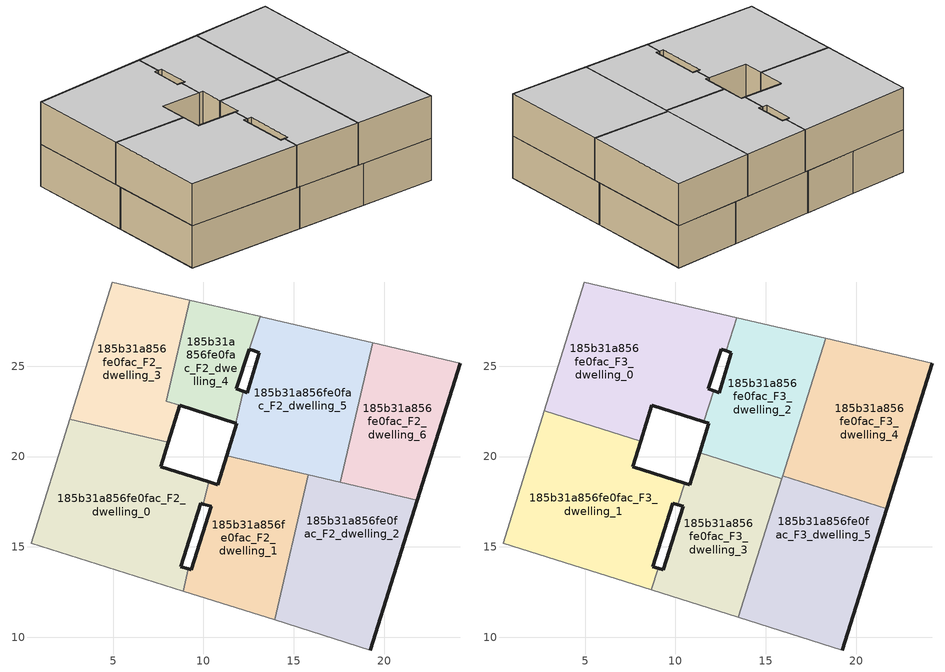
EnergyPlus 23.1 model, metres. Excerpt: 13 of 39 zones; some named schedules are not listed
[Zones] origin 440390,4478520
185b31a856fe0fac_F2_dwelling_0
 floor to 185b31a856fe0fac_F1_dwelling_0 (EU_floor_Construction): 8.88,12.56 9.17,13.79 8.74,13.91 9.84,17.42 10,17.37 10.29,18.6 7.63,19.42 8.05,20.79 2.59,22.06 0.46,15.21 z6
 wall outside (EU_wall_Construction): 8.05,20.79 7.63,19.42 10.29,18.6 / 10,17.37 9.84,17.42 8.74,13.91 9.17,13.79 z6:9
 wall to 185b31a856fe0fac_F2_dwelling_1 (EU_wall_Construction): 10.29,18.6 10,17.37 / 9.17,13.79 8.88,12.56 z6:9
 wall adiabatic (EU_wall_Construction): 8.88,12.56 0.46,15.21 2.59,22.06 z6:9
 wall to 185b31a856fe0fac_F2_dwelling_3 (EU_wall_Construction): 2.59,22.06 8.05,20.79 z6:9
185b31a856fe0fac_F2_dwelling_1
 floor to 185b31a856fe0fac_F1_dwelling_1 (EU_floor_Construction): 13.93,10.96 15.8,18.98 11.28,20.04 10.78,18.44 10.29,18.6 10,17.37 10.42,17.24 9.33,13.75 9.17,13.79 8.88,12.56 z6
 wall outside (EU_wall_Construction): 10.29,18.6 10.78,18.44 11.28,20.04 / 9.17,13.79 9.33,13.75 10.42,17.24 10,17.37 z6:9
 wall to 185b31a856fe0fac_F2_dwelling_2 (EU_wall_Construction): 15.8,18.98 13.93,10.96 z6:9
 wall adiabatic (EU_wall_Construction): 13.93,10.96 8.88,12.56 z6:9
 wall to 185b31a856fe0fac_F2_dwelling_5 (EU_wall_Construction): 11.28,20.04 15.8,18.98 z6:9
185b31a856fe0fac_F2_dwelling_2
 floor to 185b31a856fe0fac_F1_dwelling_2 (EU_floor_Construction): 19.23,9.29 21.83,17.57 15.8,18.98 13.93,10.96 z6
 wall outside (EU_wall_Construction): 21.83,17.57 19.23,9.29 z6:9
 wall adiabatic (EU_wall_Construction): 19.23,9.29 13.93,10.96 z6:9
 wall to 185b31a856fe0fac_F2_dwelling_6 (EU_wall_Construction): 17.56,18.57 21.83,17.57 z6:9
 wall to 185b31a856fe0fac_F2_dwelling_5 (EU_wall_Construction): 15.8,18.98 17.56,18.57 z6:9
185b31a856fe0fac_F2_dwelling_3
 floor to 185b31a856fe0fac_F1_dwelling_3 (EU_floor_Construction): 8.05,20.79 8.69,22.83 7.94,23.07 9.24,28.66 4.95,29.66 2.59,22.06 z6
 wall outside (EU_wall_Construction): 8.69,22.83 8.05,20.79 z6:9
 wall adiabatic (EU_wall_Construction): 2.59,22.06 4.95,29.66 9.24,28.66 z6:9
 wall to 185b31a856fe0fac_F2_dwelling_4 (EU_wall_Construction): 9.24,28.66 7.94,23.07 8.69,22.83 z6:9
185b31a856fe0fac_F2_dwelling_4
 floor to 185b31a856fe0fac_F1_dwelling_4 (EU_floor_Construction): 11.78,21.85 12.2,23.61 11.83,23.74 13.12,27.75 9.24,28.66 7.94,23.07 z6
 wall outside (EU_wall_Construction): 11.78,21.85 8.69,22.83 / 12.54,25.93 11.83,23.74 12.2,23.61 z6:9
 wall to 185b31a856fe0fac_F2_dwelling_5 (EU_wall_Construction): 12.2,23.61 11.78,21.85 / 13.16,27.74 13.13,27.75 12.54,25.93 z6:9
 wall adiabatic (EU_wall_Construction): 9.24,28.66 13.12,27.75 13.16,27.74 z6:9
185b31a856fe0fac_F2_dwelling_5
 floor to 185b31a856fe0fac_F1_dwelling_5 (EU_floor_Construction): 17.56,18.57 19.36,26.3 13.16,27.74 13.13,27.75 12.54,25.93 12.72,25.87 13.1,25.75 12.41,23.54 12.2,23.61 11.78,21.85 11.84,21.83 11.28,20.04 z6
 wall outside (EU_wall_Construction): 12.2,23.61 12.41,23.54 13.1,25.75 12.72,25.87 12.54,25.93 / 11.28,20.04 11.84,21.83 11.78,21.85 z6:9
 wall adiabatic (EU_wall_Construction): 13.16,27.74 19.36,26.3 z6:9
 wall to 185b31a856fe0fac_F2_dwelling_6 (EU_wall_Construction): 19.36,26.3 17.56,18.57 z6:9
 ceiling adiabatic (EU_roof_Construction): 13.39,27.69 12.81,25.84 12.72,25.87 12.54,25.93 13.13,27.75 13.16,27.74 z9
185b31a856fe0fac_F2_dwelling_6
 floor to 185b31a856fe0fac_F1_dwelling_6 (EU_floor_Construction): 21.83,17.57 24.22,25.16 19.36,26.3 17.56,18.57 z6
 wall outside (EU_wall_Construction): 24.22,25.16 21.83,17.57 z6:9
 wall adiabatic (EU_wall_Construction): 19.36,26.3 24.22,25.16 z6:9
185b31a856fe0fac_F3_dwelling_0
 floor to 185b31a856fe0fac_F2_dwelling_3 (EU_floor_Construction): 8.07,20.84 8.69,22.83 7.94,23.07 9.24,28.66 4.95,29.66 2.74,22.52 z9
 floor to 185b31a856fe0fac_F2_dwelling_4 (EU_floor_Construction): 11.58,21.91 12.12,23.64 11.83,23.74 13.12,27.75 9.24,28.66 7.94,23.07 z9
 floor adiabatic (EU_floor_Construction): 11.83,23.74 12.54,25.93 12.81,25.84 13.39,27.69 13.12,27.75 z9
 wall outside (EU_wall_Construction): 12.81,25.84 12.54,25.93 11.83,23.74 12.12,23.64 / 11.58,21.91 8.69,22.83 8.07,20.84 z9:12
 wall to 185b31a856fe0fac_F3_dwelling_2 (EU_wall_Construction): 13.39,27.69 12.81,25.84 / 12.12,23.64 11.58,21.91 z9:12
 wall to 185b31a856fe0fac_F3_dwelling_1 (EU_wall_Construction): 8.07,20.84 2.73,22.52 z9:12
 wall adiabatic (EU_wall_Construction): 2.73,22.52 4.95,29.66 13.39,27.69 z9:12
 ceiling to 185b31a856fe0fac_F4_dwelling_0 (EU_floor_Construction): 13.39,27.69 12.81,25.84 12.54,25.93 11.83,23.74 12.12,23.64 11.58,21.91 8.69,22.83 8.07,20.84 2.73,22.52 4.95,29.66 z12
185b31a856fe0fac_F3_dwelling_1
 floor to 185b31a856fe0fac_F2_dwelling_0 (EU_floor_Construction): 8.66,12.63 9.03,13.83 8.74,13.91 9.84,17.42 10,17.37 10.29,18.6 7.63,19.42 8.05,20.79 2.59,22.06 0.46,15.21 z9
 floor to 185b31a856fe0fac_F2_dwelling_1 (EU_floor_Construction): 10.13,17.33 10.51,18.53 10.29,18.6 10,17.37 z9
 floor to 185b31a856fe0fac_F2_dwelling_3 (EU_floor_Construction): 8.05,20.79 8.07,20.84 2.74,22.52 2.59,22.06 z9
 wall outside (EU_wall_Construction): 8.07,20.84 7.63,19.42 10.51,18.53 / 10.13,17.33 9.84,17.42 8.74,13.91 9.03,13.83 z9:12
 wall to 185b31a856fe0fac_F3_dwelling_3 (EU_wall_Construction): 10.51,18.53 10.13,17.33 / 9.03,13.83 8.66,12.62 z9:12
 wall adiabatic (EU_wall_Construction): 8.66,12.62 0.46,15.21 2.73,22.52 z9:12
 ceiling to 185b31a856fe0fac_F4_dwelling_1 (EU_floor_Construction): 8.07,20.84 7.63,19.42 10.51,18.53 10.13,17.33 9.84,17.42 8.74,13.91 9.03,13.83 8.66,12.62 0.46,15.21 2.73,22.52 z12
185b31a856fe0fac_F3_dwelling_2
 floor to 185b31a856fe0fac_F2_dwelling_5 (EU_floor_Construction): 15.93,18.95 18.31,26.54 13.39,27.69 12.81,25.84 13.1,25.75 12.41,23.54 12.2,23.61 11.78,21.85 11.84,21.83 11.33,20.21 13.59,19.5 z9
 floor to 185b31a856fe0fac_F2_dwelling_1 (EU_floor_Construction): 15.76,18.81 15.8,18.98 13.59,19.5 z9
 floor to 185b31a856fe0fac_F2_dwelling_4 (EU_floor_Construction): 11.78,21.85 12.2,23.61 12.12,23.64 11.58,21.91 z9
 floor to 185b31a856fe0fac_F2_dwelling_2 (EU_floor_Construction): 15.87,18.78 15.92,18.93 15.93,18.95 15.8,18.98 15.76,18.81 z9
 wall outside (EU_wall_Construction): 12.12,23.64 12.41,23.54 13.1,25.75 12.81,25.84 / 11.33,20.21 11.84,21.83 11.58,21.91 z9:12
 wall adiabatic (EU_wall_Construction): 13.39,27.69 18.31,26.54 z9:12
 wall to 185b31a856fe0fac_F3_dwelling_3 (EU_wall_Construction): 15.87,18.78 11.33,20.21 z9:12
 wall to 185b31a856fe0fac_F3_dwelling_4 (EU_wall_Construction): 18.31,26.54 15.92,18.93 z9:12
 wall to 185b31a856fe0fac_F3_dwelling_5 (EU_wall_Construction): 15.92,18.93 15.87,18.78 z9:12
 ceiling to 185b31a856fe0fac_F4_dwelling_2 (EU_floor_Construction): 18.31,26.54 15.87,18.78 11.33,20.21 11.84,21.83 11.58,21.91 12.12,23.64 12.41,23.54 13.1,25.75 12.81,25.84 13.39,27.69 z12
185b31a856fe0fac_F3_dwelling_3
 floor to 185b31a856fe0fac_F2_dwelling_1 (EU_floor_Construction): 13.47,11.11 15.41,17.32 15.76,18.81 13.58,19.5 11.28,20.04 10.78,18.44 10.51,18.53 10.13,17.33 10.42,17.24 9.33,13.75 9.17,13.79 8.88,12.56 z9
 floor to 185b31a856fe0fac_F2_dwelling_0 (EU_floor_Construction): 8.88,12.56 9.17,13.79 9.03,13.83 8.66,12.63 z9
 floor to 185b31a856fe0fac_F2_dwelling_2 (EU_floor_Construction): 15.42,17.32 15.87,18.78 15.76,18.81 z9
 floor to 185b31a856fe0fac_F2_dwelling_5 (EU_floor_Construction): 13.58,19.5 11.33,20.21 11.28,20.04 z9
 wall outside (EU_wall_Construction): 10.51,18.53 10.78,18.44 11.33,20.21 / 9.03,13.83 9.33,13.75 10.42,17.24 10.13,17.33 z9:12
 wall adiabatic (EU_wall_Construction): 13.47,11.11 8.66,12.62 z9:12
 wall to 185b31a856fe0fac_F3_dwelling_5 (EU_wall_Construction): 15.87,18.78 13.47,11.11 z9:12
 ceiling to 185b31a856fe0fac_F4_dwelling_3 (EU_floor_Construction): 15.87,18.78 13.47,11.11 8.66,12.62 9.03,13.83 9.33,13.75 10.42,17.24 10.13,17.33 10.51,18.53 10.78,18.44 11.33,20.21 z12
185b31a856fe0fac_F3_dwelling_4
 floor to 185b31a856fe0fac_F2_dwelling_6 (EU_floor_Construction): 21.83,17.57 24.22,25.16 19.36,26.3 17.56,18.57 z9
 floor to 185b31a856fe0fac_F2_dwelling_5 (EU_floor_Construction): 17.56,18.57 19.36,26.3 18.31,26.54 15.93,18.95 z9
 floor to 185b31a856fe0fac_F2_dwelling_2 (EU_floor_Construction): 21.69,17.12 21.83,17.57 15.93,18.95 15.92,18.93 z9
 wall outside (EU_wall_Construction): 24.22,25.16 21.69,17.12 z9:12
 wall to 185b31a856fe0fac_F3_dwelling_5 (EU_wall_Construction): 21.69,17.12 15.92,18.93 z9:12
 wall adiabatic (EU_wall_Construction): 18.31,26.54 24.22,25.16 z9:12
 ceiling to 185b31a856fe0fac_F4_dwelling_4 (EU_floor_Construction): 24.22,25.16 21.69,17.12 15.92,18.93 18.31,26.54 z12
185b31a856fe0fac_F3_dwelling_5
 floor to 185b31a856fe0fac_F2_dwelling_2 (EU_floor_Construction): 19.23,9.29 21.69,17.12 15.92,18.93 15.42,17.32 13.93,10.96 z9
 floor to 185b31a856fe0fac_F2_dwelling_1 (EU_floor_Construction): 13.93,10.96 15.41,17.32 13.47,11.11 z9
 wall outside (EU_wall_Construction): 21.69,17.12 19.23,9.29 z9:12
 wall adiabatic (EU_wall_Construction): 19.23,9.29 13.47,11.11 z9:12
 ceiling to 185b31a856fe0fac_F4_dwelling_5 (EU_floor_Construction): 21.69,17.12 19.23,9.29 13.47,11.11 15.92,18.93 z12
[Building]
EU S2 Campaign: North Axis=0; Terrain=City; Solar Distribution=FullExterior
[Site:Location]
Madrid: Latitude=40.5; Longitude=-3.5; Time Zone=1; Elevation=609
[SizingPeriod:WeatherFileDays]
AnnualSizingPeriod: Begin Month=1; Begin Day of Month=1; End Month=12; End Day of Month=31; Day of Week for Start Day=Monday; Use Weather File Daylight Saving Period=No; Use Weather File Rain and Snow Indicators=No
[MATERIAL]
EU_InternalMass_Material: Roughness=MediumRough; Thickness=0.1; Conductivity=1; Density=1800; Specific Heat=900; Thermal Absorptance=0.9; Solar Absorptance=0.7; Visible Absorptance=0.7
[MATERIAL:NOMASS] Roughness=MediumRough; Thermal Absorptance=0.9; Solar Absorptance=0.7; Visible Absorptance=0.7
Name | Thermal Resistance
EU_wall_NoMass | 0.419739
EU_roof_NoMass | 0.352165
EU_floor_NoMass | 0.608284
[CONSTRUCTION]
EU_wall_Construction: EU_wall_NoMass
EU_roof_Construction: EU_roof_NoMass
EU_floor_Construction: EU_floor_NoMass
EU_InternalMass_Construction: EU_InternalMass_Material
[ZONE] Type=1; Multiplier=1; Ceiling Height=autocalculate; Floor Area=autocalculate; Part of Total Floor Area=Yes
Name | Volume
185b31a856fe0fac_F2_dwelling_0 | 176.434
185b31a856fe0fac_F3_dwelling_0 | 180.925
185b31a856fe0fac_F2_dwelling_1 | 121.102
185b31a856fe0fac_F3_dwelling_1 | 180.945
185b31a856fe0fac_F2_dwelling_2 | 148.787
185b31a856fe0fac_F3_dwelling_2 | 116.628
185b31a856fe0fac_F2_dwelling_3 | 116.194
185b31a856fe0fac_F3_dwelling_3 | 116.622
185b31a856fe0fac_F2_dwelling_4 | 68.4342
185b31a856fe0fac_F3_dwelling_4 | 148.785
185b31a856fe0fac_F2_dwelling_5 | 150.096
185b31a856fe0fac_F3_dwelling_5 | 148.763
185b31a856fe0fac_F2_dwelling_6 | 111.586
[INTERNALMASS] Construction=EU_InternalMass_Construction
Name | Zone or ZoneList | Surface Area
185b31a856fe0fac_F2_dwelling_0_EU_InternalMass | 185b31a856fe0fac_F2_dwelling_0 | 58.8112
185b31a856fe0fac_F2_dwelling_1_EU_InternalMass | 185b31a856fe0fac_F2_dwelling_1 | 40.3672
185b31a856fe0fac_F2_dwelling_2_EU_InternalMass | 185b31a856fe0fac_F2_dwelling_2 | 49.5957
185b31a856fe0fac_F2_dwelling_3_EU_InternalMass | 185b31a856fe0fac_F2_dwelling_3 | 38.7324
185b31a856fe0fac_F2_dwelling_4_EU_InternalMass | 185b31a856fe0fac_F2_dwelling_4 | 22.8212
185b31a856fe0fac_F2_dwelling_5_EU_InternalMass | 185b31a856fe0fac_F2_dwelling_5 | 50.029
185b31a856fe0fac_F2_dwelling_6_EU_InternalMass | 185b31a856fe0fac_F2_dwelling_6 | 37.1953
185b31a856fe0fac_F3_dwelling_0_EU_InternalMass | 185b31a856fe0fac_F3_dwelling_0 | 60.3073
185b31a856fe0fac_F3_dwelling_1_EU_InternalMass | 185b31a856fe0fac_F3_dwelling_1 | 60.3133
185b31a856fe0fac_F3_dwelling_2_EU_InternalMass | 185b31a856fe0fac_F3_dwelling_2 | 38.8745
185b31a856fe0fac_F3_dwelling_3_EU_InternalMass | 185b31a856fe0fac_F3_dwelling_3 | 38.8732
185b31a856fe0fac_F3_dwelling_4_EU_InternalMass | 185b31a856fe0fac_F3_dwelling_4 | 49.5944
185b31a856fe0fac_F3_dwelling_5_EU_InternalMass | 185b31a856fe0fac_F3_dwelling_5 | 49.5872
[OTHEREQUIPMENT] Fuel Type=Electricity; Design Level Calculation Method=Watts/Area; Power per Zone Floor Area=1; Fraction Latent=0; Fraction Radiant=0; Fraction Lost=0; Carbon Dioxide Generation Rate=0; EndUse Subcategory=EU_Step8_InternalGains
Name | Zone or ZoneList or Space or SpaceList | Schedule
EU_Step8_InternalGain_185b31a856fe0fac_F2_dwelling_0_f000 | 185b31a856fe0fac_F2_dwelling_0 | EU_Step8_GainSchedule_185b31a856fe0fac_F2_dwelling_0_f000
EU_Step8_InternalGain_185b31a856fe0fac_F2_dwelling_1_f000 | 185b31a856fe0fac_F2_dwelling_1 | EU_Step8_GainSchedule_185b31a856fe0fac_F2_dwelling_1_f000
EU_Step8_InternalGain_185b31a856fe0fac_F2_dwelling_2_f000 | 185b31a856fe0fac_F2_dwelling_2 | EU_Step8_GainSchedule_185b31a856fe0fac_F2_dwelling_2_f000
EU_Step8_InternalGain_185b31a856fe0fac_F2_dwelling_3_f000 | 185b31a856fe0fac_F2_dwelling_3 | EU_Step8_GainSchedule_185b31a856fe0fac_F2_dwelling_3_f000
EU_Step8_InternalGain_185b31a856fe0fac_F2_dwelling_4_f000 | 185b31a856fe0fac_F2_dwelling_4 | EU_Step8_GainSchedule_185b31a856fe0fac_F2_dwelling_4_f000
EU_Step8_InternalGain_185b31a856fe0fac_F2_dwelling_5_f000 | 185b31a856fe0fac_F2_dwelling_5 | EU_Step8_GainSchedule_185b31a856fe0fac_F2_dwelling_5_f000
EU_Step8_InternalGain_185b31a856fe0fac_F2_dwelling_6_f000 | 185b31a856fe0fac_F2_dwelling_6 | EU_Step8_GainSchedule_185b31a856fe0fac_F2_dwelling_6_f000
EU_Step8_InternalGain_185b31a856fe0fac_F3_dwelling_0_f000 | 185b31a856fe0fac_F3_dwelling_0 | EU_Step8_GainSchedule_185b31a856fe0fac_F3_dwelling_0_f000
EU_Step8_InternalGain_185b31a856fe0fac_F3_dwelling_1_f000 | 185b31a856fe0fac_F3_dwelling_1 | EU_Step8_GainSchedule_185b31a856fe0fac_F3_dwelling_1_f000
EU_Step8_InternalGain_185b31a856fe0fac_F3_dwelling_2_f000 | 185b31a856fe0fac_F3_dwelling_2 | EU_Step8_GainSchedule_185b31a856fe0fac_F3_dwelling_2_f000
EU_Step8_InternalGain_185b31a856fe0fac_F3_dwelling_3_f000 | 185b31a856fe0fac_F3_dwelling_3 | EU_Step8_GainSchedule_185b31a856fe0fac_F3_dwelling_3_f000
EU_Step8_InternalGain_185b31a856fe0fac_F3_dwelling_4_f000 | 185b31a856fe0fac_F3_dwelling_4 | EU_Step8_GainSchedule_185b31a856fe0fac_F3_dwelling_4_f000
EU_Step8_InternalGain_185b31a856fe0fac_F3_dwelling_5_f000 | 185b31a856fe0fac_F3_dwelling_5 | EU_Step8_GainSchedule_185b31a856fe0fac_F3_dwelling_5_f000
[ZONEVENTILATION:DESIGNFLOWRATE] Schedule=EU_AlwaysOn; Design Flow Rate Calculation Method=AirChanges/Hour; Air Changes per Hour=0.703302; Ventilation Type=Natural; Fan Pressure Rise=0; Fan Total Efficiency=1; Constant Term Coefficient=1; Temperature Term Coefficient=0; Velocity Term Coefficient=0; Velocity Squared Term Coefficient=0; Minimum Indoor Temperature=-100; Maximum Indoor Temperature=100; Delta Temperature=-100; Minimum Outdoor Temperature=-100; Maximum Outdoor Temperature=100; Maximum Wind Speed=40
Name | Zone or ZoneList or Space or SpaceList
EU_ConstantAir_185b31a856fe0fac_F2_dwelling_0 | 185b31a856fe0fac_F2_dwelling_0
EU_ConstantAir_185b31a856fe0fac_F2_dwelling_1 | 185b31a856fe0fac_F2_dwelling_1
EU_ConstantAir_185b31a856fe0fac_F2_dwelling_2 | 185b31a856fe0fac_F2_dwelling_2
EU_ConstantAir_185b31a856fe0fac_F2_dwelling_3 | 185b31a856fe0fac_F2_dwelling_3
EU_ConstantAir_185b31a856fe0fac_F2_dwelling_4 | 185b31a856fe0fac_F2_dwelling_4
EU_ConstantAir_185b31a856fe0fac_F2_dwelling_5 | 185b31a856fe0fac_F2_dwelling_5
EU_ConstantAir_185b31a856fe0fac_F2_dwelling_6 | 185b31a856fe0fac_F2_dwelling_6
EU_ConstantAir_185b31a856fe0fac_F3_dwelling_0 | 185b31a856fe0fac_F3_dwelling_0
EU_ConstantAir_185b31a856fe0fac_F3_dwelling_1 | 185b31a856fe0fac_F3_dwelling_1
EU_ConstantAir_185b31a856fe0fac_F3_dwelling_2 | 185b31a856fe0fac_F3_dwelling_2
EU_ConstantAir_185b31a856fe0fac_F3_dwelling_3 | 185b31a856fe0fac_F3_dwelling_3
EU_ConstantAir_185b31a856fe0fac_F3_dwelling_4 | 185b31a856fe0fac_F3_dwelling_4
EU_ConstantAir_185b31a856fe0fac_F3_dwelling_5 | 185b31a856fe0fac_F3_dwelling_5
[HVACTEMPLATE:ZONE:IDEALLOADSAIRSYSTEM] System Availability Schedule=EU_AlwaysOn; Maximum Heating Supply Air Temperature=50; Minimum Cooling Supply Air Temperature=13; Maximum Heating Supply Air Humidity Ratio=0.0156; Minimum Cooling Supply Air Humidity Ratio=0.0077; Heating Limit=NoLimit; Cooling Limit=NoLimit; Heating Availability Schedule=EU_AlwaysOn; Cooling Availability Schedule=EU_CoolingOff; Dehumidification Control Type=ConstantSensibleHeatRatio; Cooling Sensible Heat Ratio=0.7; Dehumidification Setpoint=60; Humidification Control Type=None; Humidification Setpoint=30; Outdoor Air Method=None; Outdoor Air Flow Rate per Person=0.00944; Outdoor Air Flow Rate per Zone Floor Area=0; Outdoor Air Flow Rate per Zone=0; Demand Controlled Ventilation Type=None; Outdoor Air Economizer Type=NoEconomizer; Heat Recovery Type=None; Sensible Heat Recovery Effectiveness=0.7; Latent Heat Recovery Effectiveness=0.65
Name | Template Thermostat
185b31a856fe0fac_F2_dwelling_0 | EU_HeatOnly_185b31a856fe0fac_F2_dwelling_0
185b31a856fe0fac_F2_dwelling_1 | EU_HeatOnly_185b31a856fe0fac_F2_dwelling_1
185b31a856fe0fac_F2_dwelling_2 | EU_HeatOnly_185b31a856fe0fac_F2_dwelling_2
185b31a856fe0fac_F2_dwelling_3 | EU_HeatOnly_185b31a856fe0fac_F2_dwelling_3
185b31a856fe0fac_F2_dwelling_4 | EU_HeatOnly_185b31a856fe0fac_F2_dwelling_4
185b31a856fe0fac_F2_dwelling_5 | EU_HeatOnly_185b31a856fe0fac_F2_dwelling_5
185b31a856fe0fac_F2_dwelling_6 | EU_HeatOnly_185b31a856fe0fac_F2_dwelling_6
185b31a856fe0fac_F3_dwelling_0 | EU_HeatOnly_185b31a856fe0fac_F3_dwelling_0
185b31a856fe0fac_F3_dwelling_1 | EU_HeatOnly_185b31a856fe0fac_F3_dwelling_1
185b31a856fe0fac_F3_dwelling_2 | EU_HeatOnly_185b31a856fe0fac_F3_dwelling_2
185b31a856fe0fac_F3_dwelling_3 | EU_HeatOnly_185b31a856fe0fac_F3_dwelling_3
185b31a856fe0fac_F3_dwelling_4 | EU_HeatOnly_185b31a856fe0fac_F3_dwelling_4
185b31a856fe0fac_F3_dwelling_5 | EU_HeatOnly_185b31a856fe0fac_F3_dwelling_5
[SIZING:ZONE] Zone Cooling Design Supply Air Temperature Input Method=SupplyAirTemperature; Zone Cooling Design Supply Air Temperature=13; Zone Heating Design Supply Air Temperature Input Method=SupplyAirTemperature; Zone Heating Design Supply Air Temperature=50; Zone Cooling Design Supply Air Humidity Ratio=0.008; Zone Heating Design Supply Air Humidity Ratio=0.008; Cooling Design Air Flow Method=DesignDay; Cooling Design Air Flow Rate=0; Cooling Minimum Air Flow per Zone Floor Area=0.000762; Cooling Minimum Air Flow=0; Cooling Minimum Air Flow Fraction=0.2; Heating Design Air Flow Method=DesignDay; Heating Design Air Flow Rate=0; Heating Maximum Air Flow per Zone Floor Area=0.002032; Heating Maximum Air Flow=0.141576; Heating Maximum Air Flow Fraction=0.3; Account for Dedicated Outdoor Air System=No; Dedicated Outdoor Air System Control Strategy=NeutralSupplyAir; Dedicated Outdoor Air Low Setpoint Temperature for Design=autosize; Dedicated Outdoor Air High Setpoint Temperature for Design=autosize; Zone Load Sizing Method=Sensible Load Only No Latent Load; Zone Latent Cooling Design Supply Air Humidity Ratio Input Method=HumidityRatioDifference; Zone Cooling Design Supply Air Humidity Ratio Difference=0.005; Zone Latent Heating Design Supply Air Humidity Ratio Input Method=HumidityRatioDifference; Zone Humidification Design Supply Air Humidity Ratio Difference=0.005
185b31a856fe0fac_F2_dwelling_0; 185b31a856fe0fac_F2_dwelling_1; 185b31a856fe0fac_F2_dwelling_2; 185b31a856fe0fac_F2_dwelling_3; 185b31a856fe0fac_F2_dwelling_4; 185b31a856fe0fac_F2_dwelling_5; 185b31a856fe0fac_F2_dwelling_6; 185b31a856fe0fac_F3_dwelling_0; 185b31a856fe0fac_F3_dwelling_1; 185b31a856fe0fac_F3_dwelling_2; 185b31a856fe0fac_F3_dwelling_3; 185b31a856fe0fac_F3_dwelling_4; 185b31a856fe0fac_F3_dwelling_5
[SCHEDULE:FILE]
EU_Step8_GainSchedule_185b31a856fe0fac_F2_dwelling_0_f000: File=../../schedules/185b31a856fe0fac/185b31a856fe0fac_F2_dwelling_0_f000_gain.csv; Column Number=1; Rows to Skip at Top=0; Number of Hours of Data=8760; Column Separator=Comma; Interpolate to Timestep=No; Minutes per Item=60; Adjust Schedule for Daylight Savings=Yes
